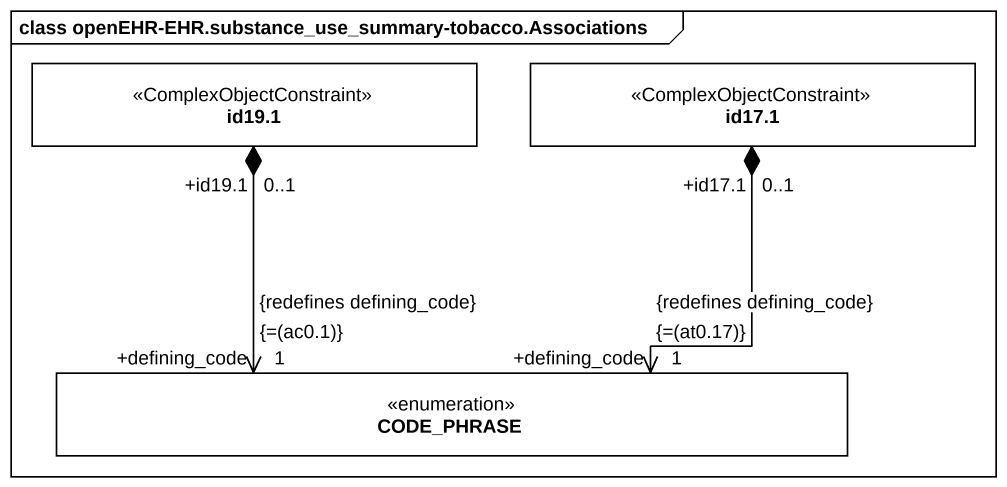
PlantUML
@startuml
mainframe class openEHR-EHR.substance_use_summary-tobacco.Associations
hide circle
hide empty members
class "id19.1" as id19_1 <<ComplexObjectConstraint>>
class "id17.1" as id17_1 <<ComplexObjectConstraint>>
enum CODE_PHRASE
id19_1 "+id19.1\n0..1" *--> "+defining_code\n1\n{=(ac0.1)}\n{redefines defining_code}" CODE_PHRASE
id17_1 "+id17.1\n0..1" *--> "+defining_code\n1\n{=(at0.17)}\n{redefines defining_code}" CODE_PHRASE
@enduml
